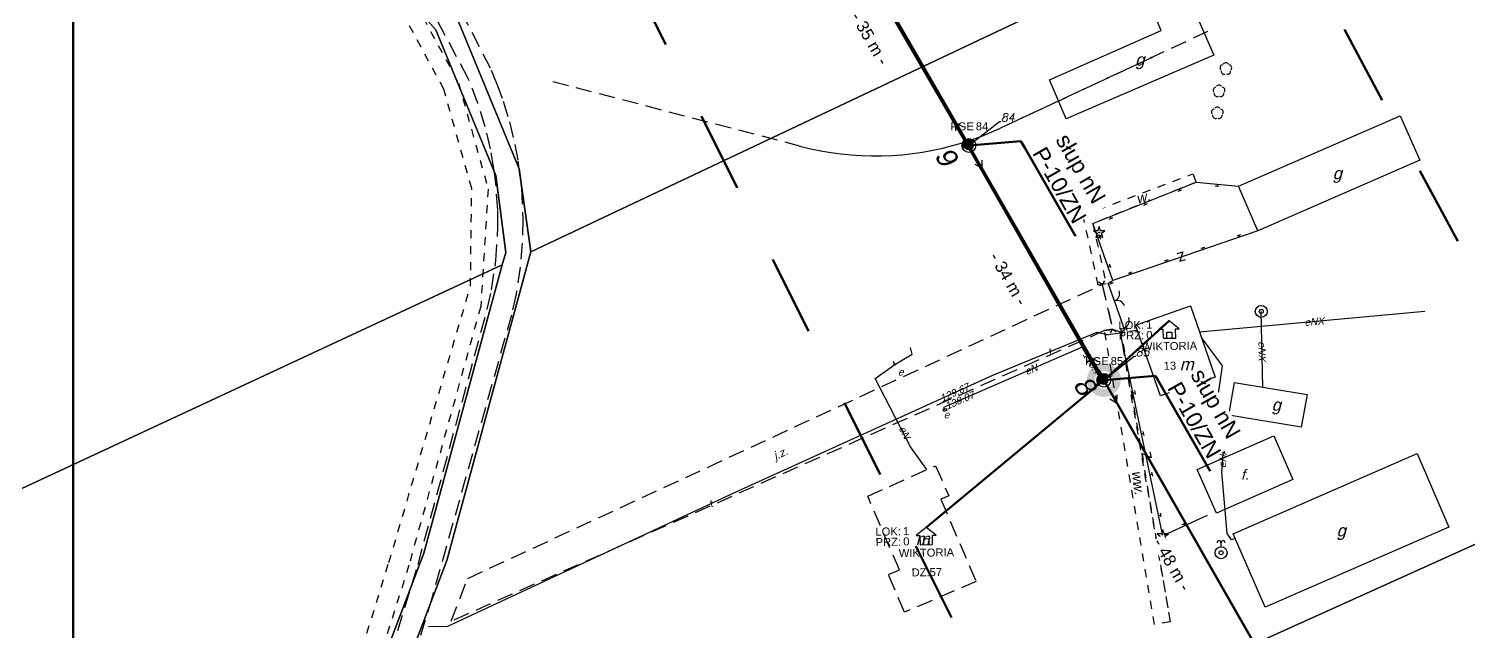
# Model space of a CAD drawing. Header units: metres. Extents: x 7542702 to 7555152, y 5804026 to 5815503.
# Drawn here: x 7547093.4 to 7547273.2, y 5806882.9 to 5806958.2 of the extents above; entities that cross this region are included whole.
import ezdxf
from ezdxf import colors
from ezdxf.entities.mleader import LeaderData, LeaderLine
from ezdxf.enums import TextEntityAlignment as Align
from ezdxf.math import Vec2, Vec3

# ---------------------------------------------------------------- set-up
doc = ezdxf.new("R2010")
doc.units = ezdxf.units.M
for name, pattern in [('4001', [0]), ('4002', [2, 1, -1]), ('4003', [3, 2, -1])]:
    doc.linetypes.add(name, pattern=pattern)
doc.layers.add('!tele', color=30, linetype='Continuous', lineweight=50, plot=False)
for name, color, linetype, lineweight in [('!trafo', 6, '4002', 50), ('_KABEL_ABONENCKI_NAPOWIETRZNY', 104, 'Continuous', 50), ('_MUFA', 202, 'Continuous', 30), ('_numery slupow etap 4 cz. 2', 7, 'Continuous', 40), ('_PA_OPCJONALNE', 1, 'Continuous', 30), ('_SIEC_NAPOWIETRZNA', 5, 'Continuous', 50), ('_SLUP_DZIERZAWIONY_ENERGETYCZNY', 1, 'Continuous', 30)]:
    doc.layers.add(name, color=color, linetype=linetype, lineweight=lineweight)
for name, color, linetype in [('_MM mufy', 3, 'Continuous'), ('_MM opisy', 7, 'Continuous'), ('_MM slupy', 5, 'Continuous'), ('Budynki', 7, 'Continuous'), ('Budynki_projektowane', 1, 'Continuous'), ('Drogi', 135, 'Continuous'), ('Dzialki', 165, 'Continuous'), ('Elementy_budynkow', 7, 'Continuous'), ('Linie_napowietrzne', 184, 'Continuous'), ('makro-numeracja-punktow', 7, 'Continuous'), ('Ogrodzenia', 184, 'Continuous'), ('Projekty', 252, 'Continuous'), ('Roslinnosc', 104, 'Continuous'), ('SYSTEM', 250, 'Continuous'), ('Uz_Energia', 1, 'Continuous'), ('Uz_Telekomunikacja', 252, 'Continuous'), ('Wody', 184, 'Continuous')]:
    doc.layers.add(name, color=color, linetype=linetype)
doc.layers.add('DIM', color=7, linetype='Continuous', plot=False)
doc.layers.get('_MUFA').off()
doc.styles.add('DYN_DIM', font='arial.ttf')
doc.styles.add('GeodText', font='romans.shx', dxfattribs={"oblique": 14.323945})
doc.styles.get("Standard").update_dxf_attribs({"font": 'arial.ttf'})
doc.dimstyles.new('opis linie', dxfattribs={"dimtxt": 1.5, "dimasz": 0.18, "dimexe": 0.18, "dimexo": 0.0625, "dimgap": 2.5, "dimtad": 4, "dimdec": 0, "dimzin": 0, "dimdsep": 46, "dimtxsty": 'Standard', "dimcen": 0.09, "dimse1": 1, "dimse2": 1, "dimsd1": 1, "dimsd2": 1, "dimclrt": 256, "dimadec": 0, "dimazin": 0, "dimtfac": 1, "dimtdec": 0, "dimtofl": 0, "dimtmove": 0, "dimatfit": 3, "dimfxl": 1, "dimtfill": 1, "dimtolj": 1, "dimtzin": 0, "dimarcsym": 0})
doc.dimstyles.get("Standard").update_dxf_attribs({"dimtxt": 0.18, "dimasz": 0.18, "dimexe": 0.18, "dimexo": 0.0625, "dimgap": 0.09, "dimtad": 0, "dimtih": 1, "dimtoh": 1, "dimdec": 4, "dimzin": 0, "dimdsep": 46, "dimtxsty": 'Standard', "dimcen": 0.09, "dimadec": 0, "dimazin": 0, "dimtfac": 1, "dimtdec": 4, "dimtofl": 0, "dimtmove": 0, "dimatfit": 3, "dimfxl": 1, "dimtolj": 1, "dimtzin": 0, "dimarcsym": 0})

# ---------------------------------------------------------------- blocks, each defined once
blk = doc.blocks.new('2554')
at = {"layer": 'Drogi', "color": 8, "linetype": '4002'}
blk.add_line((0, 0), (0, 1), dxfattribs=at)
blk = doc.blocks.new('1554')
at = {"layer": 'Drogi', "color": 8, "linetype": 'Continuous'}
for p, q in [((-0.75, -0.75), (0, 0)), ((0, 0), (0.75, -0.75))]:
    blk.add_line(p, q, dxfattribs=at)
blk = doc.blocks.new('1651')
at = {"layer": 'Wody', "color": 184, "linetype": 'Continuous'}
for radius in [1.5, 0.5]:
    blk.add_circle((0, 0), radius, dxfattribs=at)
blk = doc.blocks.new('1412')
at = {"layer": 'Roslinnosc', "color": 104, "linetype": 'Continuous'}
for p, q in [((-0.33, 0.47), (-1.43, 0.47)), ((-1.43, 0.47), (-0.55, -0.17)), ((0, 1.5), (-0.33, 0.47)), ((0.33, 0.47), (0, 1.5)), ((1.43, 0.47), (0.33, 0.47)), ((0.55, -0.17), (1.43, 0.47)), ((-0.55, -0.17), (-0.88, -1.21)), ((-0.88, -1.21), (0, -0.57)), ((0, -0.57), (0.88, -1.21)), ((0.88, -1.21), (0.55, -0.17))]:
    blk.add_line(p, q, dxfattribs=at)
blk.add_circle((0, 0), 0.1, dxfattribs=at)
blk = doc.blocks.new('1652')
at = {"layer": 'Wody', "color": 184, "linetype": 'Continuous'}
blk.add_line((0, 1.5), (0, 2.5), dxfattribs=at)
for radius in [1.5, 0.5]:
    blk.add_circle((0, 0), radius, dxfattribs=at)
for centre in [(-0.5, 2.5), (0.5, 2.5)]:
    blk.add_arc(centre, 0.5, 0, 180, dxfattribs=at)
blk = doc.blocks.new('1291')
at = {"layer": 'Ogrodzenia', "color": 7, "linetype": 'Continuous'}
for p, q in [((-0.75, 1), (0.75, 1)), ((0.75, 1), (-0.75, -1)), ((-0.75, -1), (0.75, -1))]:
    blk.add_line(p, q, dxfattribs=at)
blk = doc.blocks.new('1285')
at = {"layer": 'Ogrodzenia', "color": 184, "linetype": 'Continuous'}
for p, q in [((0, 0), (0.5, 0)), ((0.5, 0.5), (0.5, -0.5))]:
    blk.add_line(p, q, dxfattribs=at)
blk = doc.blocks.new('2284')
at = {"layer": 'Ogrodzenia', "color": 184, "linetype": 'Continuous'}
blk.add_line((0, 0), (0, 1), dxfattribs=at)
blk = doc.blocks.new('1284')
at = {"layer": 'Ogrodzenia', "color": 184, "linetype": 'Continuous'}
blk.add_arc((0, 2), 2, 270, 0, dxfattribs=at)
blk = doc.blocks.new('2283')
at = {"layer": 'Ogrodzenia', "color": 184, "linetype": 'Continuous'}
blk.add_line((0, 0), (0, 1), dxfattribs=at)
blk = doc.blocks.new('1283')
at = {"layer": 'Ogrodzenia', "color": 184, "linetype": 'Continuous'}
for centre, start, end in [((0, 2), 270, 0), ((0, -2), 0, 90)]:
    blk.add_arc(centre, 2, start, end, dxfattribs=at)
blk = doc.blocks.new('1363')
at = {"layer": 'Linie_napowietrzne', "color": 184, "linetype": 'Continuous'}
for p, q in [((-1.5, 0), (-2.5, 0)), ((0, 1.5), (0, 2.5)), ((1.5, 0), (2.5, 0)), ((0, -1.5), (0, -2.5))]:
    blk.add_line(p, q, dxfattribs=at)
blk.add_circle((0, 0), 0.5, dxfattribs=at)
blk = doc.blocks.new('1763')
at = {"layer": 'Uz_Energia', "color": 1, "linetype": 'Continuous'}
for radius in [0.16, 0.08]:
    blk.add_circle((0, 0), radius, dxfattribs=at)
blk = doc.blocks.new('1423')
at = {"layer": 'Roslinnosc', "color": 104, "linetype": 'Continuous'}
for centre, start, end in [((-0.71, 0.23), 102.5, 221.75), ((0, 0.75), 30.19, 149.77), ((0.71, 0.23), 318.3, 77.49), ((-0.44, -0.61), 174.33, 293.45), ((0.44, -0.61), 246.24, 5.74)]:
    blk.add_arc(centre, 0.75, start, end, dxfattribs=at)
blk = doc.blocks.new('1361')
at = {"layer": 'Linie_napowietrzne', "color": 184, "linetype": 'Continuous'}
blk.add_circle((0, 0), 0.5, dxfattribs=at)
blk = doc.blocks.new('1366')
at = {"layer": 'Linie_napowietrzne', "color": 184, "linetype": 'Continuous'}
for p, q in [((0, 1), (0, 11)), ((-1, 4.8), (0, 6.5)), ((1, 4.8), (0, 6.5))]:
    blk.add_line(p, q, dxfattribs=at)
blk = doc.blocks.new('1756')
at = {"layer": 'Uz_Telekomunikacja', "color": 220, "linetype": 'Continuous'}
for radius in [0.16, 0.08]:
    blk.add_circle((0, 0), radius, dxfattribs=at)
blk = doc.blocks.new('1766')
at = {"layer": 'Uz_Energia', "color": 1, "linetype": 'Continuous'}
for radius in [0.16, 0.08]:
    blk.add_circle((0, 0), radius, dxfattribs=at)
blk = doc.blocks.new('ADRES')
for points in [[(0.79, -2.15), (0.79, -2.15), (0.79, -0.99), (1.24, -0.99), (0, 0), (-1.24, -0.99), (-0.79, -0.99), (-0.79, -2.15), (0.79, -2.15), (0.79, -2.15)], [(-0.31, -2.15), (-0.31, -1.4), (0.31, -1.4), (0.31, -2.15)]]:
    blk.add_lwpolyline(points)
at = {"color": 212, "insert": (-3.15, -0.43), "char_height": 1, "width": 1e-16, "attachment_point": 6}
blk.add_mtext('LOK:  ', dxfattribs=at)
at = {"color": 4, "insert": (-3.15, -1.72), "char_height": 1, "width": 1e-16, "attachment_point": 6}
blk.add_mtext('PRZ: ', dxfattribs=at)
at = {"color": 7}
for tag, flags, p in [('ID_OBSZARU', 13, (29.07, 23.06)), ('WOJEWODZTWO', 13, (23.29, 19.95)), ('POWIAT', 13, (29.07, 18.51)), ('GMINA', 13, (29.07, 16.8)), ('TERC', 13, (29.07, 15.22)), ('SIMC', 13, (29.07, 13.42)), ('ULIC', 13, (29.07, 11.76)), ('SZEROKOSC_GEOGRAFICZNA', 13, (18.71, 10.18)), ('DLUGOSC_GEOGRAFICZNA', 13, (29.07, 8.25)), ('KATEGORIA_STAWKI_JEDNOSTKOWEJ_100', 13, (29.07, 4.77)), ('KWOTA_STAWKI_JEDNOSTKOWEJ_100', 13, (29.07, 2.89)), ('DOFINANSOWANIE_95', 13, (29.07, 0.87)), ('MIEJSCOWOSC', 12, (0, -3.65)), ('NR_PORZADKOWY', 12, (0, -6.09)), ('ULICA', 12, (0, -4.88))]:
    blk.add_attdef(tag, text='', height=1, dxfattribs=dict(at, flags=flags)).set_placement(p, align=Align.CENTER)
at = {"color": 1}
for tag, flags, p in [('ID_PA', 5, (29.07, 21.57)), ('RODZAJ_OBIEKTU', 5, (29.07, 6.63)), ('ZAPAS', 13, (29.07, -2.62))]:
    blk.add_attdef(tag, text='', height=1, dxfattribs=dict(at, flags=flags)).set_placement(p, align=Align.CENTER)
at = {"color": 212, "flags": 12}
blk.add_attdef('LICZBA_LOKALI', text='', height=1, dxfattribs=at).set_placement((-2.88, -0.43), align=Align.MIDDLE_LEFT)
at = {"color": 150, "flags": 12}
for tag, p in [('MUFA', (1.78, -0.93)), ('NUMER_WLOKNA', (1.86, -2.2))]:
    blk.add_attdef(tag, p, '', height=1, dxfattribs=at)
at = {"color": 7, "style": 'DYN_DIM', "flags": 13}
blk.add_attdef('ODC_FUNKCJONALNY', text='', height=1, dxfattribs=at).set_placement((29.07, -1.01), align=Align.CENTER)
at = {"color": 4, "flags": 12}
blk.add_attdef('LICZBA_SED_W_DANYM_PA', text='', height=1, dxfattribs=at).set_placement((-2.88, -1.72), align=Align.MIDDLE_LEFT)
blk = doc.blocks.new('1047')
at = {"layer": 'SYSTEM', "color": 250, "linetype": 'Continuous'}
blk.add_line((0, 1), (0, 11), dxfattribs=at)
blk = doc.blocks.new('1046')
at = {"layer": 'SYSTEM', "color": 250, "linetype": 'Continuous'}
for p, q in [((0, 1), (0, 11)), ((-1, 4.8), (0, 6.5)), ((1, 4.8), (0, 6.5))]:
    blk.add_line(p, q, dxfattribs=at)
blk = doc.blocks.new('SLUP_DZIERZAWIONY')
h = blk.add_hatch(color=256)
h.dxf.hatch_style = 1
h.paths.add_polyline_path([(0.53, 0, 1), (-0.53, 0, 1)])
at = {"lineweight": 30}
blk.add_circle((0, 0), 0.527, dxfattribs=at)
at = {"color": 7, "style": 'DYN_DIM', "flags": 13}
blk.add_attdef('ODC_FUNKCJONALNY', text='', height=1, dxfattribs=at).set_placement((0.36, 3.33), align=Align.CENTER)
at = {"color": 7, "flags": 12}
blk.add_attdef('WLASCICIEL', text='', height=1, dxfattribs=at).set_placement((0.63, 1.89), align=Align.RIGHT)
blk.add_attdef('SLUP_NUMER', (0.87, 1.89), '', height=1, dxfattribs=at)
blk.add_attdef('TYP', text='', height=1, dxfattribs=at).set_placement((0, -2.82), align=Align.CENTER)
blk = doc.blocks.new('MUFA_II')
at = {"layer": '_MM mufy'}
h = blk.add_hatch(color=256, dxfattribs=at)
h.dxf.hatch_style = 1
h.paths.add_polyline_path([(2.15, 0.12, 1), (-2.1, -0.05, 1)])
h.paths.add_polyline_path([(-1.1, -0.01, -1), (1.15, 0.08, -1)], flags=16)
h.paths.add_polyline_path([(-0.83, 0, -1), (0.88, 0.07, -1)], flags=0)
blk = doc.blocks.new('ZN')
at = {"layer": '_MM slupy', "transparency": 33554687}
h = blk.add_hatch(color=256, dxfattribs=at)
h.dxf.hatch_style = 1
h.paths.add_polyline_path([(0, -0.86), (0, 0.86, 1)])
at = {"layer": '_MM slupy'}
blk.add_circle((0, 0), 0.857, dxfattribs=at)
blk = doc.blocks.new('*D224')
at = {"layer": 'Defpoints', "color": 0}
for p in [(7547193.07, 5806974.33), (7547210.18, 5806943.22), (7547210.83, 5806943.6)]:
    blk.add_point(p, dxfattribs=at)
at = {"layer": 'DIM', "insert": (7547198.47, 5806956.96), "char_height": 1.5, "attachment_point": 5, "rotation": 300.0252, "bg_fill": 3, "box_fill_scale": 1.1, "bg_fill_color": 9, "bg_fill_true_color": 13158600, "bg_fill_transparency": 0}
blk.add_mtext('\\A1;- 35 m -', dxfattribs=at)
blk = doc.blocks.new('*D225')
at = {"layer": 'Defpoints', "color": 0}
for p in [(7547210.83, 5806943.6), (7547227.03, 5806913.91), (7547227.68, 5806914.28)]:
    blk.add_point(p, dxfattribs=at)
at = {"layer": 'DIM', "insert": (7547215.77, 5806926.94), "char_height": 1.5, "attachment_point": 5, "rotation": 299.8857, "bg_fill": 3, "box_fill_scale": 1.1, "bg_fill_color": 9, "bg_fill_true_color": 13158600, "bg_fill_transparency": 0}
blk.add_mtext('\\A1;- 34 m -', dxfattribs=at)
blk = doc.blocks.new('*D226')
at = {"layer": 'Defpoints', "color": 0}
for p in [(7547227.68, 5806914.28), (7547251.09, 5806871.85), (7547251.74, 5806872.22)]:
    blk.add_point(p, dxfattribs=at)
at = {"layer": 'DIM', "insert": (7547236.22, 5806891.26), "char_height": 1.5, "attachment_point": 5, "rotation": 299.7713, "bg_fill": 3, "box_fill_scale": 1.1, "bg_fill_color": 9, "bg_fill_true_color": 13158600, "bg_fill_transparency": 0}
blk.add_mtext('\\A1;- 48 m -', dxfattribs=at)
blk = doc.blocks.new('q')
at = {"layer": '_MM slupy'}
blk.add_blockref('ZN', (0, 0), dxfattribs=at)
at = {"layer": '_MM opisy'}
ml = blk.add_multileader_mtext('Standard', dxfattribs=at)
ml.set_content('\\pxql;słup nN\\PP-10/ZN', color=256)
ml.set_leader_properties()
ml.build(insert=Vec2(0, 0))
ml.multileader.update_dxf_attribs({"has_text_frame": 1, "text_left_attachment_type": 5, "text_right_attachment_type": 5, "dogleg_length": 1, "arrow_head_size": 1})
ctx = ml.context
ctx.base_point, ctx.char_height, ctx.arrow_head_size, ctx.landing_gap_size, ctx.plane_origin = Vec3(3.75, 5.9), 2, 1, 1, Vec3(1.72, -1.42)
ctx.left_attachment, ctx.right_attachment = 5, 5
notes = []
notes.append((ctx, [(0, (1, 1, 0), (2.75, 5.9), (1, 0), 1, [(0, [(0, 0), (2.75, 5.9)], 0, [])])]))
ctx.mtext.insert, ctx.mtext.flow_direction = Vec3(4.75, 11.7), 5
ctx.mtext.has_bg_fill, ctx.mtext.bg_color, ctx.mtext.bg_scale_factor, ctx.mtext.bg_transparency, ctx.mtext.use_window_bg_color = 1, -1023410175, 1, 0, 1
for ctx, leaders in notes:
    for number, flags, end, landing, length, lines in leaders:
        leader = LeaderData()
        leader.index, (leader.has_last_leader_line, leader.has_dogleg_vector, leader.attachment_direction) = number, flags
        leader.last_leader_point, leader.dogleg_vector, leader.dogleg_length = Vec3(end), Vec3(landing), length
        for number, points, colour, breaks in lines:
            line = LeaderLine()
            line.index, line.vertices, line.color, line.breaks = number, Vec3.list(points), colors.encode_raw_color(colour), breaks
            leader.lines.append(line)
        ctx.leaders.append(leader)

msp = doc.modelspace()

# ---------------------------------------------------------------- linework, layer by layer
at = {"layer": '!tele', "elevation": 128.39}
msp.add_lwpolyline([(7546753, 5807364.54), (7546789.8, 5807342.99), (7546826.37, 5807322.07), (7546858.1, 5807303.47), (7546890.33, 5807282.98), (7546919.55, 5807253.69), (7546951.96, 5807219.03), (7546982.28, 5807186.48), (7547015.93, 5807152.6), (7547051.12, 5807122.23), (7547086.27, 5807093.58), (7547120.66, 5807066), (7547158.85, 5807035.02), (7547173.19, 5807009.18), (7547193.07, 5806974.33), (7547210.83, 5806943.6), (7547227.68, 5806914.28), (7547251.74, 5806872.22), (7547276.64, 5806829.05), (7547299.32, 5806789.72), (7547299.32, 5806789.68)], dxfattribs=at)
at = {"layer": '!trafo', "ltscale": 10}
msp.add_lwpolyline([(7546747.54, 5807433.55), (7546707.13, 5807334.94), (7547051.46, 5807071.49), (7547150.64, 5807000.95), (7547259.86, 5806782.01), (7547244.22, 5806581.99), (7547760.47, 5806214.35), (7547791.76, 5806291.46), (7547331.38, 5806646.8), (7547319.09, 5806843.46), (7547208.46, 5807050.19), (7546929.11, 5807322.84)], close=True, dxfattribs=at)
at = {"layer": '_KABEL_ABONENCKI_NAPOWIETRZNY'}
for points in [[(7547214.07, 5807012.15), (7547173.19, 5807009.18), (7547173.25, 5807008.8), (7547192.74, 5806974.51), (7547210.53, 5806943.83), (7547227.37, 5806914.43), (7547227.68, 5806914.28)], [(7547235.85, 5806921.68), (7547227.68, 5806914.28)], [(7547205.48, 5806895.89), (7547227.68, 5806914.28)]]:
    msp.add_lwpolyline(points, dxfattribs=at)
at = {"layer": '_SIEC_NAPOWIETRZNA'}
for points in [[(7547210.83, 5806943.6), (7547193.07, 5806974.33), (7547173.19, 5807009.18), (7547158.85, 5807035.02), (7547120.66, 5807066), (7547086.27, 5807093.58), (7547051.12, 5807122.23), (7547015.93, 5807152.6), (7546982.28, 5807186.48), (7546951.96, 5807219.03), (7546919.55, 5807253.69), (7546890.33, 5807282.98), (7546858.1, 5807303.47), (7546826.37, 5807322.07), (7546789.8, 5807342.99), (7546752.39, 5807364.83)], [(7547227.68, 5806914.28), (7547210.83, 5806943.6)], [(7547251.74, 5806872.22), (7547227.68, 5806914.28)]]:
    msp.add_lwpolyline(points, dxfattribs=at)
at = {"layer": 'Budynki', "color": 7, "linetype": '4001'}
for points in [[(7547238.46, 5806961.74, 129.69), (7547241.43, 5806954.87, 129.74), (7547223.01, 5806946.91, 130.13), (7547220.9, 5806951.8, 130.13), (7547234.88, 5806957.96, 0), (7547234.12, 5806959.73, 0), (7547238.46, 5806961.74, 129.69)], [(7547267.16, 5806941.75, 0), (7547246.93, 5806932.93, 0), (7547244.51, 5806938.5, 0), (7547264.73, 5806947.32, 0), (7547267.16, 5806941.75, 0)], [(7547234.78, 5806912.33, 0), (7547231.66, 5806921.14, 0), (7547238.54, 5806923.55, 0), (7547241.59, 5806914.66, 0), (7547234.78, 5806912.33, 0)], [(7547253.09, 5806912.49, 0), (7547252.37, 5806908.41, 0), (7547243.33, 5806909.92, 0), (7547244.02, 5806914.01, 0), (7547253.09, 5806912.49, 0)], [(7547247.84, 5806885.93, 0), (7547243.86, 5806895.09, 0), (7547266.84, 5806905.11, 0), (7547270.81, 5806895.94, 0), (7547247.84, 5806885.93, 0)]]:
    msp.add_polyline3d(points, dxfattribs=at)
at = {"layer": 'Budynki_projektowane', "color": 1, "linetype": '4003'}
msp.add_polyline3d([(7547206.68, 5806903.6, 130.89), (7547208.33, 5806899.84, 130.89), (7547207.33, 5806899.41, 130.89), (7547211.74, 5806889.15, 131.01), (7547202.8, 5806885.3, 131.01), (7547200.79, 5806890, 131.47), (7547202.15, 5806890.59, 131.47), (7547198.2, 5806899.79, 0), (7547206.68, 5806903.6, 130.89)], dxfattribs=at)
at = {"layer": 'Drogi', "color": 8, "linetype": '4003'}
for p, q in [((7547148.25, 5806952.04), (7547128.66, 5806988.52)), ((7547148.25, 5806952.04), (7547128.66, 5806988.52)), ((7547132.3, 5806989.77), (7547151.16, 5806952.99)), ((7547132.3, 5806989.77), (7547151.16, 5806952.99)), ((7547151.16, 5806952.99), (7547151.83, 5806951.38)), ((7547151.16, 5806952.99), (7547151.83, 5806951.38)), ((7547149.49, 5806948.88), (7547148.25, 5806952.04)), ((7547149.49, 5806948.88), (7547148.25, 5806952.04)), ((7547151.83, 5806951.38), (7547152.65, 5806949.12)), ((7547151.83, 5806951.38), (7547152.65, 5806949.12)), ((7547150.41, 5806945.92), (7547149.49, 5806948.88)), ((7547150.41, 5806945.92), (7547149.49, 5806948.88)), ((7547152.65, 5806949.12), (7547153.43, 5806946.54)), ((7547152.65, 5806949.12), (7547153.43, 5806946.54)), ((7547151.06, 5806943.19), (7547150.41, 5806945.92)), ((7547151.06, 5806943.19), (7547150.41, 5806945.92)), ((7547153.43, 5806946.54), (7547154.11, 5806943.72)), ((7547153.43, 5806946.54), (7547154.11, 5806943.72)), ((7547154.11, 5806943.72), (7547154.5, 5806941.65)), ((7547154.11, 5806943.72), (7547154.5, 5806941.65)), ((7547151.5, 5806940.73), (7547151.06, 5806943.19)), ((7547151.5, 5806940.73), (7547151.06, 5806943.19)), ((7547154.5, 5806941.65), (7547154.92, 5806938.28)), ((7547154.5, 5806941.65), (7547154.92, 5806938.28)), ((7547151.7, 5806939.25), (7547151.5, 5806940.73)), ((7547151.7, 5806939.25), (7547151.5, 5806940.73)), ((7547151.98, 5806935.52), (7547151.7, 5806939.25)), ((7547151.98, 5806935.52), (7547151.7, 5806939.25)), ((7547154.92, 5806938.28), (7547155.11, 5806934.39)), ((7547154.92, 5806938.28), (7547155.11, 5806934.39)), ((7547152, 5806933.42), (7547151.98, 5806935.52)), ((7547152, 5806933.42), (7547151.98, 5806935.52)), ((7547155.11, 5806934.39), (7547155.04, 5806931.39)), ((7547155.11, 5806934.39), (7547155.04, 5806931.39)), ((7547151.74, 5806929.23), (7547152, 5806933.42)), ((7547151.74, 5806929.23), (7547152, 5806933.42)), ((7547155.04, 5806931.39), (7547154.79, 5806928.4)), ((7547155.04, 5806931.39), (7547154.79, 5806928.4)), ((7547151.19, 5806925.57), (7547151.74, 5806929.23)), ((7547151.19, 5806925.57), (7547151.74, 5806929.23)), ((7547154.79, 5806928.4), (7547154.27, 5806925.04)), ((7547154.79, 5806928.4), (7547154.27, 5806925.04)), ((7547148.23, 5806889.53), (7547227.5, 5806926.24)), ((7547150.66, 5806923.15), (7547151.19, 5806925.57)), ((7547150.66, 5806923.15), (7547151.19, 5806925.57)), ((7547227.5, 5806926.24), (7547228.79, 5806920.64)), ((7547154.27, 5806925.04), (7547153.68, 5806922.41)), ((7547154.27, 5806925.04), (7547153.68, 5806922.41)), ((7547142.01, 5806891.27), (7547150.66, 5806923.15)), ((7547142.01, 5806891.27), (7547150.66, 5806923.15)), ((7547153.68, 5806922.41), (7547143.76, 5806887.19)), ((7547153.68, 5806922.41), (7547143.76, 5806887.19)), ((7547227.8, 5806920.47), (7547146.14, 5806884.17)), ((7547228.79, 5806920.64), (7547227.8, 5806920.47)), ((7547124.65, 5806834.21), (7547142.01, 5806891.27)), ((7547124.65, 5806834.21), (7547142.01, 5806891.27)), ((7547146.14, 5806884.17), (7547148.23, 5806889.53)), ((7547143.76, 5806887.19), (7547127.52, 5806833.47)), ((7547143.76, 5806887.19), (7547127.52, 5806833.47))]:
    msp.add_line(p, q, dxfattribs=at)
at = {"layer": 'Dzialki'}
for p, q in [((7547298.73, 5806997.71), (7547156.1, 5806930.33)), ((7547156.1, 5806930.33), (7547298.73, 5806997.71)), ((7547144.22, 5806958.06), (7547109.9, 5806996.76)), ((7547109.9, 5806996.76), (7547144.22, 5806958.06)), ((7547144.22, 5806958.06), (7547109.9, 5806996.76)), ((7547154.65, 5806940.67), (7547146.8, 5806959.67)), ((7547146.8, 5806959.67), (7547154.65, 5806940.67)), ((7547146.8, 5806959.67), (7547154.65, 5806940.67)), ((7547151.73, 5806939.87), (7547144.22, 5806958.06)), ((7547144.22, 5806958.06), (7547151.73, 5806939.87)), ((7547151.73, 5806939.87), (7547144.22, 5806958.06)), ((7547152.97, 5806930.24), (7547151.73, 5806939.87)), ((7547151.73, 5806939.87), (7547152.97, 5806930.24)), ((7547152.97, 5806930.24), (7547151.73, 5806939.87)), ((7547156.1, 5806930.33), (7547154.65, 5806940.67)), ((7547154.65, 5806940.67), (7547156.1, 5806930.33)), ((7547154.65, 5806940.67), (7547156.1, 5806930.33)), ((7547145.6, 5806891.76), (7547156.1, 5806930.33)), ((7547156.1, 5806930.33), (7547145.6, 5806891.76)), ((7547156.1, 5806930.33), (7547145.6, 5806891.76)), ((7547152.54, 5806928.68), (7547152.97, 5806930.24)), ((7547152.97, 5806930.24), (7547152.54, 5806928.68)), ((7547152.54, 5806928.68), (7547152.97, 5806930.24)), ((7547152.54, 5806928.68), (7547072.88, 5806891.64)), ((7547072.88, 5806891.64), (7547152.54, 5806928.68)), ((7547142.74, 5806892.69), (7547152.54, 5806928.68)), ((7547152.54, 5806928.68), (7547142.74, 5806892.69)), ((7547142.74, 5806892.69), (7547152.54, 5806928.68)), ((7547236.4, 5806876.8), (7547337.36, 5806922.3)), ((7547337.36, 5806922.3), (7547236.4, 5806876.8)), ((7547236.4, 5806876.8), (7547337.36, 5806922.3)), ((7547124.59, 5806845.07), (7547142.74, 5806892.69)), ((7547142.74, 5806892.69), (7547124.59, 5806845.07)), ((7547124.59, 5806845.07), (7547142.74, 5806892.69)), ((7547127.56, 5806844.44), (7547145.6, 5806891.76)), ((7547145.6, 5806891.76), (7547127.56, 5806844.44)), ((7547145.6, 5806891.76), (7547127.56, 5806844.44))]:
    msp.add_line(p, q, dxfattribs=at)
at = {"layer": 'Elementy_budynkow', "color": 7, "linetype": '4001'}
msp.add_polyline3d([(7547239.35, 5806903.14, 0), (7547248.93, 5806907.33, 0), (7547251.33, 5806901.87, 0), (7547241.79, 5806897.66, 0), (7547239.35, 5806903.14, 0)], dxfattribs=at)
at = {"layer": 'Ogrodzenia', "color": 184, "linetype": '4001'}
for p, q in [((7547226.32, 5806933.84), (7547239.23, 5806939.02)), ((7547239.23, 5806939.02), (7547244.51, 5806938.5)), ((7547228.82, 5806926.72), (7547226.32, 5806933.84)), ((7547246.93, 5806932.93), (7547228.82, 5806926.72)), ((7547228.22, 5806926.41), (7547228.82, 5806926.72)), ((7547229.72, 5806920.32), (7547230.29, 5806920.52)), ((7547235.06, 5806894.84), (7547229.72, 5806920.32)), ((7547230.29, 5806920.52), (7547230.21, 5806920.82)), ((7547240.59, 5806897.4), (7547235.06, 5806894.84))]:
    msp.add_line(p, q, dxfattribs=at)
at = {"layer": 'Projekty', "linetype": '4003'}
for p, q in [((7547240.65, 5806957.83), (7547214.8, 5806945.77)), ((7547233.82, 5806954.64), (7547214.8, 5806945.77)), ((7547189.83, 5806943.49), (7547158.64, 5806951.62)), ((7547212.44, 5806944.77), (7547213.63, 5806945.25)), ((7547213.63, 5806945.25), (7547214.8, 5806945.77)), ((7547189.83, 5806943.49), (7547191.07, 5806943.19)), ((7547206.31, 5806943), (7547207.56, 5806943.26)), ((7547207.56, 5806943.26), (7547208.8, 5806943.58)), ((7547208.8, 5806943.58), (7547210.03, 5806943.93)), ((7547210.03, 5806943.93), (7547211.24, 5806944.33)), ((7547211.24, 5806944.33), (7547212.44, 5806944.77)), ((7547191.07, 5806943.19), (7547192.32, 5806942.93)), ((7547192.32, 5806942.93), (7547193.58, 5806942.72)), ((7547193.58, 5806942.72), (7547194.85, 5806942.55)), ((7547194.85, 5806942.55), (7547196.12, 5806942.42)), ((7547196.12, 5806942.42), (7547197.4, 5806942.34)), ((7547197.4, 5806942.34), (7547198.68, 5806942.3)), ((7547198.68, 5806942.3), (7547199.96, 5806942.31)), ((7547199.96, 5806942.31), (7547201.24, 5806942.36)), ((7547201.24, 5806942.36), (7547202.51, 5806942.45)), ((7547202.51, 5806942.45), (7547203.78, 5806942.59)), ((7547203.78, 5806942.59), (7547205.05, 5806942.77)), ((7547205.05, 5806942.77), (7547206.31, 5806943)), ((7547227.97, 5806919.94), (7547231.83, 5806920.53))]:
    msp.add_line(p, q, dxfattribs=at)
at = {"layer": 'Uz_Energia', "color": 1, "linetype": '4001'}
for p, q in [((7547267.82, 5806922.88), (7547239.66, 5806920.29)), ((7547247.57, 5806913.42), (7547247.37, 5806922.88)), ((7547203.75, 5806917.53), (7547203.53, 5806918.37, 130.82)), ((7547225, 5806918.39, 129.72), (7547207.65, 5806910.88, 130.06)), ((7547227.27, 5806914.59, 129.74), (7547225, 5806918.39, 129.72)), ((7547242.51, 5806916.06), (7547239.89, 5806919.62)), ((7547199.13, 5806914.5, 130.18), (7547201.58, 5806916.24, 130.75)), ((7547201.58, 5806916.24, 130.75), (7547201.41, 5806916.6)), ((7547201.58, 5806916.24, 130.75), (7547203.75, 5806917.53)), ((7547203.56, 5806905.96, 130.28), (7547199.13, 5806914.5, 130.18)), ((7547227.68, 5806914.28), (7547227.27, 5806914.59, 129.74)), ((7547241.98, 5806912.35), (7547242.51, 5806916.06)), ((7547207.65, 5806910.88, 130.06), (7547207.75, 5806910.66)), ((7547242.9, 5806909.2), (7547241.98, 5806912.35)), ((7547242.45, 5806902.83), (7547242.9, 5806909.2)), ((7547205.58, 5806903.11, 130.28), (7547203.56, 5806905.96, 130.28)), ((7547243.1, 5806895.15), (7547242.45, 5806902.83)), ((7547243.64, 5806894.35), (7547243.1, 5806895.15)), ((7547244.12, 5806894.49), (7547243.64, 5806894.35))]:
    msp.add_line(p, q, dxfattribs=at)
msp.add_polyline3d([(7547208.07, 5806910.54, 130.83), (7547207.72, 5806910.37, 130.92), (7547207.61, 5806910.6, 0), (7547207.96, 5806910.76, 0), (7547208.07, 5806910.54, 130.83)], dxfattribs=at)
at = {"layer": 'Uz_Telekomunikacja', "linetype": '4001'}
for p, q in [((7547213.82, 5806914.91, 129.67), (7547226.88, 5806920.29, 129.47)), ((7547226.88, 5806920.29, 129.47), (7547228.18, 5806919.98, 129.17)), ((7547181.85, 5806900.38, 130.27), (7547213.82, 5806914.91, 129.67)), ((7547145.73, 5806883.57, 130.97), (7547181.85, 5806900.38, 130.27)), ((7547143.32, 5806883.53, 131.17), (7547145.73, 5806883.57, 130.97))]:
    msp.add_line(p, q, dxfattribs=at)
at = {"layer": 'Wody', "color": 184, "linetype": '4002'}
for points in [[(7547127.4, 5806987.75, 0), (7547147.08, 5806951.4, 0), (7547150.77, 5806938.13, 0), (7547149.84, 5806923.49, 0), (7547140.87, 5806891.18, 0), (7547123.01, 5806834.71, 0), (7547119.36, 5806804.91, 0), (7547120.77, 5806774.92, 0), (7547121.38, 5806768.72, 133.5), (7547119.86, 5806768.57, 133.4), (7547118.59, 5806774.96, 0), (7547117.2, 5806805.04, 0), (7547120.8, 5806834.94, 0), (7547138.37, 5806891.52, 0), (7547148.56, 5806926.04, 0), (7547148.72, 5806938.21, 0), (7547145.24, 5806950.62, 0), (7547125.62, 5806986.92, 0), (7547127.4, 5806987.75, 0)], [(7547227, 5806926.16, 0), (7547225.1, 5806934.86, 0), (7547238.82, 5806940.05, 0), (7547239.23, 5806939.02, 0), (7547226.32, 5806933.84, 0), (7547227.99, 5806926.31, 0), (7547227, 5806926.16, 0)], [(7547234.02, 5806883.77, 0), (7547227.8, 5806920.47, 0), (7547229.77, 5806920.8, 0), (7547235.99, 5806884.1, 0), (7547234.02, 5806883.77, 0)], [(7547234.02, 5806883.77, 0), (7547227.8, 5806920.47, 0), (7547228.79, 5806920.64, 0), (7547229.72, 5806920.32, 0), (7547235.99, 5806884.1, 0), (7547234.02, 5806883.77, 0)]]:
    msp.add_polyline3d(points, dxfattribs=at)

# ---------------------------------------------------------------- block references
at = {"layer": '_MUFA'}
msp.add_blockref('MUFA_II', (7547227.68, 5806914.28), dxfattribs=at)
at = {"layer": '_PA_OPCJONALNE'}
ref = msp.add_blockref('ADRES', (7547235.85, 5806921.68), dxfattribs=dict(at, rotation=1))
ref.add_attrib('MIEJSCOWOSC', 'WIKTORIA', dxfattribs={"layer": '0', "color": 7, "height": 1, "rotation": 1, "flags": 12}).set_placement((7547235.91, 5806918.04), align=Align.CENTER)
ref.add_attrib('NR_PORZADKOWY', '13', dxfattribs={"layer": '0', "color": 7, "height": 1, "rotation": 1, "flags": 12}).set_placement((7547235.96, 5806915.59), align=Align.CENTER)
ref.add_attrib('LICZBA_LOKALI', '1', (7547232.98, 5806920.72), dxfattribs={"layer": '0', "color": 212, "height": 1, "rotation": 1, "flags": 12})
ref.add_attrib('LICZBA_SED_W_DANYM_PA', '0', (7547233.01, 5806919.43), dxfattribs={"layer": '0', "color": 4, "height": 1, "rotation": 1, "flags": 12})
ref = msp.add_blockref('ADRES', (7547205.48, 5806895.89), dxfattribs=dict(at, rotation=1))
ref.add_attrib('MIEJSCOWOSC', 'WIKTORIA', dxfattribs={"layer": '0', "color": 7, "height": 1, "rotation": 1, "flags": 12}).set_placement((7547205.54, 5806892.24), align=Align.CENTER)
ref.add_attrib('NR_PORZADKOWY', 'DZ.57', dxfattribs={"layer": '0', "color": 7, "height": 1, "rotation": 1, "flags": 12}).set_placement((7547205.59, 5806889.8), align=Align.CENTER)
ref.add_attrib('LICZBA_LOKALI', '1', (7547202.61, 5806894.93), dxfattribs={"layer": '0', "color": 212, "height": 1, "rotation": 1, "flags": 12})
ref.add_attrib('LICZBA_SED_W_DANYM_PA', '0', (7547202.64, 5806893.64), dxfattribs={"layer": '0', "color": 4, "height": 1, "rotation": 1, "flags": 12})
at = {"layer": '_SLUP_DZIERZAWIONY_ENERGETYCZNY'}
for p, values in [((7547210.83, 5806943.6), {'WLASCICIEL': 'PGE', 'SLUP_NUMER': '84'}), ((7547227.68, 5806914.28), {'WLASCICIEL': 'PGE', 'SLUP_NUMER': '85'})]:
    msp.add_blockref('SLUP_DZIERZAWIONY', p, dxfattribs=at).add_auto_attribs(values)
at = {"layer": 'Drogi', "color": 8}
for p, xscale, yscale, zscale, rotation in [((7547227.5, 5806926.24), 0.4999999999999999, 0.4999999999999999, 0.4999999999999999, 192.9721979999998), ((7547228.79, 5806920.64), 0.4999999999999998, 0.4999999999999998, 0.4999999999999998, 12.97219799999999)]:
    msp.add_blockref('1554', p, dxfattribs=dict(at, xscale=xscale, yscale=yscale, zscale=zscale, rotation=rotation))
at = {"layer": 'Drogi', "color": 8, "xscale": 0.4999999999999999, "yscale": 5.74666, "rotation": 192.9721979999998}
msp.add_blockref('2554', (7547227.5, 5806926.24), dxfattribs=at)
at = {"layer": 'Linie_napowietrzne', "color": 184}
for name, p, xscale, yscale, zscale, rotation in [('1046', (7547210.83, 5806943.6), 0.5, 0.5, 0.5, 30.02520099999998), ('1047', (7547210.83, 5806943.6), 0.5, 0.5, 0.5, 30.02520099999998), ('1361', (7547210.83, 5806943.6), 0.4999999999999999, 0.4999999999999999, 0.4999999999999999, 209.8856829999999), ('1361', (7547210.83, 5806943.6), 0.4999999999999998, 0.4999999999999998, 0.4999999999999998, 209.8856829999998), ('1366', (7547210.83, 5806943.6), 0.4999999999999999, 0.4999999999999999, 0.4999999999999999, 209.8856829999999), ('1366', (7547210.83, 5806943.6), 0.4999999999999998, 0.4999999999999998, 0.4999999999999998, 209.8856829999998), ('1366', (7547227.68, 5806914.28), 0.5, 0.5, 0.5, 29.88568299999997), ('1366', (7547227.68, 5806914.28), 0.5, 0.5, 0.5, 29.88568299999997), ('1363', (7547227.68, 5806914.28), 0.5, 0.5, 0.5, 28.61084899999997), ('1363', (7547227.68, 5806914.28), 0.5, 0.5, 0.5, 28.61084899999997), ('1361', (7547227.68, 5806914.28), 0.4999999999999999, 0.4999999999999999, 0.4999999999999999, 209.8856829999999), ('1361', (7547227.68, 5806914.28), 0.5, 0.5, 0.5, 209.7712809999998), ('1361', (7547227.68, 5806914.28), 0.4999999999999998, 0.4999999999999998, 0.4999999999999998, 209.8856829999998), ('1361', (7547227.68, 5806914.28), 0.5, 0.5, 0.5, 209.7712809999997), ('1366', (7547227.68, 5806914.28), 0.5, 0.5, 0.5, 209.7712809999998), ('1366', (7547227.68, 5806914.28), 0.5, 0.5, 0.5, 209.7712809999997)]:
    msp.add_blockref(name, p, dxfattribs=dict(at, xscale=xscale, yscale=yscale, zscale=zscale, rotation=rotation))
at = {"layer": 'Linie_napowietrzne', "color": 184, "xscale": 0.5, "yscale": 0.5, "zscale": 0.5}
for p in [(7547210.83, 5806943.6), (7547210.83, 5806943.6), (7547227.68, 5806914.28), (7547227.68, 5806914.28)]:
    msp.add_blockref('1361', p, dxfattribs=at)
at = {"layer": 'Ogrodzenia', "color": 184}
for name, p, xscale, yscale, zscale, rotation in [('1285', (7547237.08, 5806938.16), 0.5, 0.5, 0.5, 291.862598), ('1285', (7547241.87, 5806938.76), 0.5, 0.5, 0.5, 264.375372), ('1285', (7547232.78, 5806936.43), 0.5, 0.5, 0.5, 291.862598), ('1285', (7547228.47, 5806934.7), 0.5, 0.5, 0.5, 291.862598), ('1285', (7547244.67, 5806932.15), 0.5, 0.5, 0.5, 108.927071), ('1285', (7547226.95, 5806932.06), 0.5, 0.5, 0.5, 19.34737799999999), ('1285', (7547240.14, 5806930.6), 0.5, 0.5, 0.5, 108.927071), ('1285', (7547235.61, 5806929.05), 0.5, 0.5, 0.5, 108.927071), ('1285', (7547228.2, 5806928.5), 0.5, 0.5, 0.5, 19.34737799999999), ('1285', (7547231.08, 5806927.5), 0.5, 0.5, 0.5, 108.927071), ('1285', (7547228.52, 5806926.57), 0.5, 0.5, 0.5, 297.323891), ('1283', (7547229.01, 5806924.18), 0.5, 0.5, 0.5, 19.62126499999999), ('1284', (7547230.21, 5806920.82), 0.5, 0.5, 0.5, 19.49306200000001), ('1285', (7547230, 5806920.42), 0.4999999999999999, 0.4999999999999999, 0.4999999999999999, 289.334808), ('1285', (7547230.25, 5806920.67), 0.5, 0.5, 0.5, 14.93141700000001), ('1285', (7547231.32, 5806912.68), 0.4999999999999996, 0.4999999999999996, 0.4999999999999996, 11.83651700000001), ('1285', (7547232.39, 5806907.58), 0.4999999999999996, 0.4999999999999996, 0.4999999999999996, 11.83651700000001), ('1285', (7547233.46, 5806902.48), 0.4999999999999996, 0.4999999999999996, 0.4999999999999996, 11.83651700000001), ('1285', (7547234.53, 5806897.39), 0.4999999999999996, 0.4999999999999996, 0.4999999999999996, 11.83651700000001), ('1285', (7547237.83, 5806896.12), 0.5, 0.5, 0.5, 114.840809)]:
    msp.add_blockref(name, p, dxfattribs=dict(at, xscale=xscale, yscale=yscale, zscale=zscale, rotation=rotation))
at = {"layer": 'Ogrodzenia', "color": 7, "xscale": 0.5, "yscale": 0.5, "zscale": 0.5}
for p, rotation in [((7547237.38, 5806929.73), 18.28915799999999), ((7547233.03, 5806904.86), 282.144278)]:
    msp.add_blockref('1291', p, dxfattribs=dict(at, rotation=rotation))
at = {"layer": 'Ogrodzenia', "color": 184, "xscale": 0.5}
for name, p, yscale, rotation in [('2283', (7547229.81, 5806921.95), 4.734945, 19.62126499999999), ('2284', (7547230.21, 5806920.82), 1.198708, 19.49306200000001)]:
    msp.add_blockref(name, p, dxfattribs=dict(at, yscale=yscale, rotation=rotation))
at = {"layer": 'Roslinnosc', "color": 104, "xscale": 0.5, "yscale": 0.5, "zscale": 0.5}
for name, p in [('1423', (7547242.94, 5806953.18)), ('1423', (7547242.09, 5806950.39)), ('1423', (7547241.88, 5806947.66)), ('1412', (7547227.12, 5806932.72)), ('1412', (7547235.06, 5806894.84))]:
    msp.add_blockref(name, p, dxfattribs=at)
at = {"layer": 'Uz_Energia', "color": 1, "xscale": 0.5, "yscale": 0.5, "zscale": 0.5}
for name, p in [('1763', (7547201.58, 5806916.24, 130.75)), ('1766', (7547226.3, 5806916.22)), ('1766', (7547209.64, 5806911.74))]:
    msp.add_blockref(name, p, dxfattribs=at)
at = {"layer": 'Uz_Telekomunikacja', "xscale": 0.5, "yscale": 0.5, "zscale": 0.5}
msp.add_blockref('1756', (7547208.92, 5806912.68), dxfattribs=at)
at = {"layer": 'Wody', "color": 184, "xscale": 0.5, "yscale": 0.5, "zscale": 0.5}
for name, p in [('1651', (7547247.37, 5806922.88)), ('1652', (7547242.35, 5806892.73))]:
    msp.add_blockref(name, p, dxfattribs=at)

# ---------------------------------------------------------------- texts
at = {"layer": 'Budynki', "color": 7, "oblique": 15}
for s, p in [('g', (7547231.61, 5806953.58)), ('g', (7547256.28, 5806939.38)), ('m', (7547237.17, 5806915.53)), ('g', (7547248.66, 5806910.46)), ('m', (7547204.19, 5806893.7)), ('g', (7547256.78, 5806894.77))]:
    msp.add_text(s, height=1.5, rotation=359.97, dxfattribs=at).set_placement(p)
at = {"layer": 'Drogi', "color": 8, "oblique": 15}
msp.add_text('j.z. ', height=1, rotation=24.8489, dxfattribs=at).set_placement((7547186.7, 5806904.3))
at = {"layer": 'Elementy_budynkow', "color": 7, "oblique": 15}
msp.add_text('f.', height=1.25, rotation=360, dxfattribs=at).set_placement((7547244.83, 5806901.87))
at = {"layer": 'makro-numeracja-punktow', "color": 6, "char_height": 1, "attachment_point": 7, "line_spacing_factor": 0.8, "style": 'GeodText'}
for s, insert in [('84', (7547214.83, 5806946.6)), ('85', (7547231.68, 5806917.28))]:
    msp.add_mtext(s, dxfattribs=dict(at, insert=insert))
at = {"layer": 'Uz_Energia', "color": 1, "oblique": 15}
for s, rotation, p in [('eNX', 4.8616, (7547252.79, 5806921.05)), ('eNX', 270.7929, (7547247.01, 5806919.14)), ('eN', 23.4055, (7547218.05, 5806914.89)), ('129.77', 300.8528, (7547225.01, 5806917.5)), ('e', 359.97, (7547201.97, 5806914.86)), ('130.07', 23.4068, (7547208.1, 5806910.58)), ('e', 359.97, (7547207.7, 5806909.52)), ('eN', 297.4174, (7547202.04, 5806908.27)), ('eNA', 85.9591, (7547242.94, 5806903.29))]:
    msp.add_text(s, height=0.9, rotation=rotation, dxfattribs=at).set_placement(p)
at = {"layer": 'Uz_Telekomunikacja', "oblique": 15}
for s, rotation, p in [('t', 22.389, (7547220.93, 5806917.35)), ('129.67', 24.4413, (7547207.47, 5806911.53)), ('t', 24.9569, (7547178.6, 5806898.37))]:
    msp.add_text(s, height=0.9, rotation=rotation, dxfattribs=at).set_placement(p)
at = {"layer": 'Wody', "color": 184, "oblique": 15}
for rotation, p in [(15.2243, (7547231.9, 5806936.29)), (279.6111, (7547231.16, 5806902.91)), (279.6111, (7547231.29, 5806901.66))]:
    msp.add_text('w.', height=1.25, rotation=rotation, dxfattribs=at).set_placement(p)

# ---------------------------------------------------------------- leaders
at = {"layer": 'makro-numeracja-punktow', "color": 6, "has_arrowhead": 0, "annotation_type": 0, "has_hookline": 1, "hookline_direction": 0}
for points, text_width in [([(7547210.83, 5806943.6), (7547214.65, 5806946.6), (7547214.83, 5806946.6)], 1.7), ([(7547227.68, 5806914.28), (7547231.5, 5806917.28), (7547231.68, 5806917.28)], 1.73)]:
    msp.add_leader(points, dimstyle='Standard', dxfattribs=dict(at, text_width=text_width))

# ---------------------------------------------------------------- next in the draw order: block references
at = {"layer": '!tele'}
for p, rotation in [((7547210.83, 5806943.6), 299.885682701704), ((7547227.68, 5806914.28), 299.7712808251049)]:
    msp.add_blockref('q', p, dxfattribs=dict(at, rotation=rotation))

# ---------------------------------------------------------------- next in the draw order: dimensions: what is measured, and where the dimension line sits
at = {"layer": 'DIM'}
dim = msp.add_aligned_dim(p1=(7547193.07, 5806974.33), p2=(7547210.83, 5806943.6), distance=-0.75, dimstyle='opis linie', override={"dimpost": '- <> m -'}, dxfattribs=at)
dim.commit()
dim.dimension.update_dxf_attribs({"geometry": '*D224', "text_midpoint": (7547198.47, 5806956.96)})

# ---------------------------------------------------------------- next in the draw order: texts
at = {"layer": '_numery slupow etap 4 cz. 2', "oblique": 10}
msp.add_text('9', height=2.5, rotation=302.5494, dxfattribs=at).set_placement((7547206.45, 5806942.33))

# ---------------------------------------------------------------- next in the draw order: dimensions: what is measured, and where the dimension line sits
at = {"layer": 'DIM'}
dim = msp.add_aligned_dim(p1=(7547210.83, 5806943.6), p2=(7547227.68, 5806914.28), distance=-0.75, dimstyle='opis linie', override={"dimpost": '- <> m -'}, dxfattribs=at)
dim.commit()
dim.dimension.update_dxf_attribs({"geometry": '*D225', "text_midpoint": (7547215.77, 5806926.94)})

# ---------------------------------------------------------------- next in the draw order: dimensions: what is measured, and where the dimension line sits
dim = msp.add_aligned_dim(p1=(7547227.68, 5806914.28), p2=(7547251.74, 5806872.22), distance=-0.75, dimstyle='opis linie', override={"dimpost": '- <> m -'}, dxfattribs=at)
dim.commit()
dim.dimension.update_dxf_attribs({"geometry": '*D226', "text_midpoint": (7547236.22, 5806891.26)})

# ---------------------------------------------------------------- next in the draw order: linework, layer by layer
at = {"layer": 'Defpoints', "color": 4, "lineweight": 70}
msp.add_lwpolyline([(7547098.91, 5806987.36), (7547491.42, 5806987.36), (7547491.42, 5806703.97), (7547098.91, 5806703.97)], close=True, dxfattribs=at)

# ---------------------------------------------------------------- next in the draw order: texts
at = {"layer": '_numery slupow etap 4 cz. 2', "oblique": 10}
msp.add_text('8', height=2.5, rotation=302.5494, dxfattribs=at).set_placement((7547223.77, 5806913.74))

doc.saveas('drawing.dxf')
